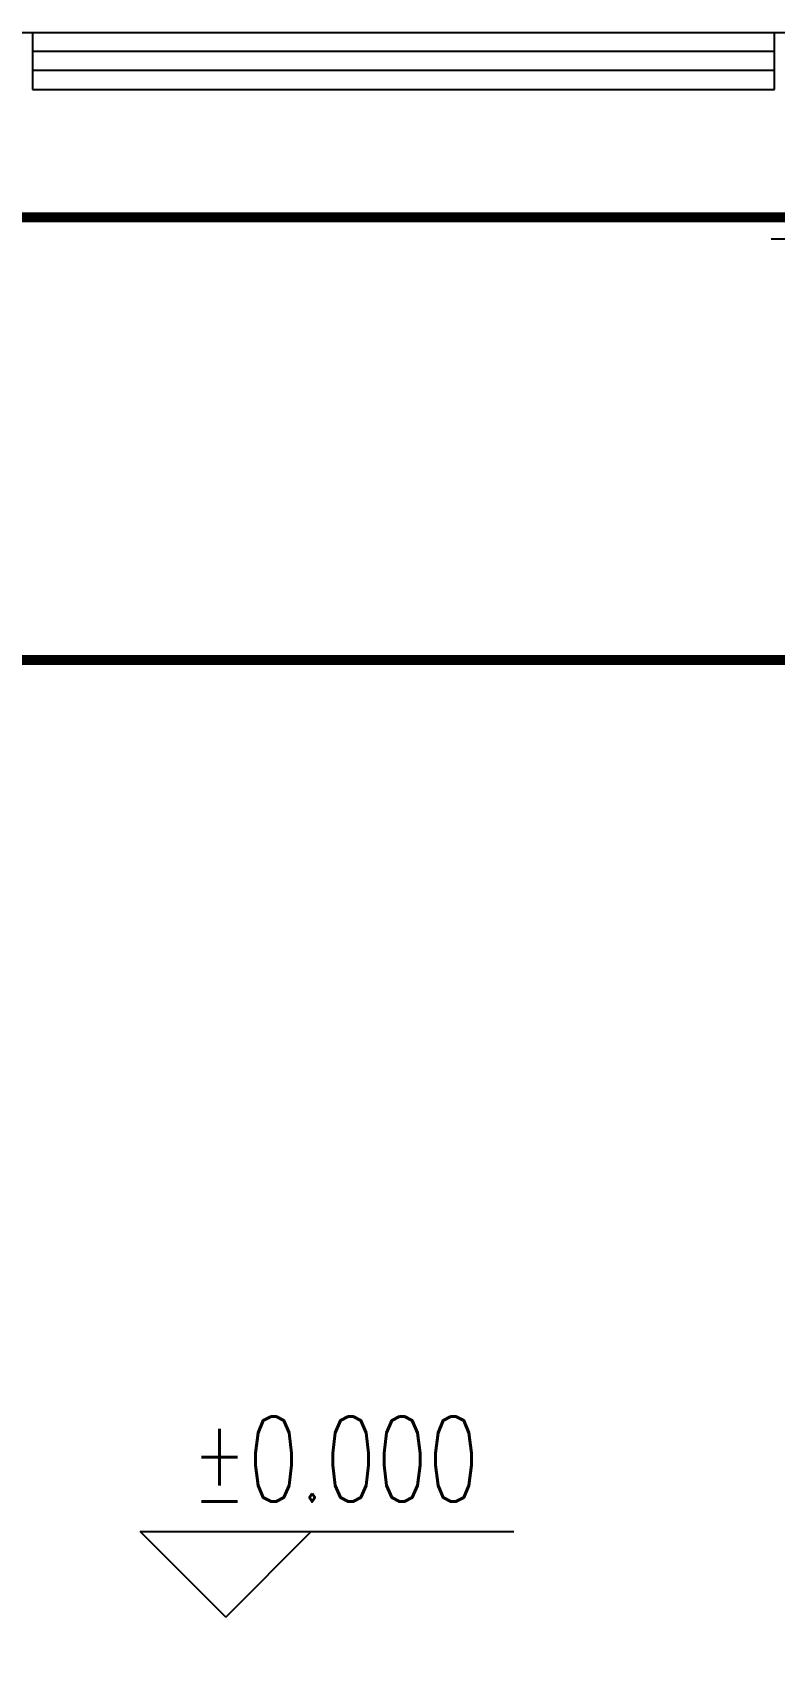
# Model space of a CAD drawing. Extents: x -6243262 to 3079315, y -2914302 to 172723.
# Drawn here: x -5831181 to -5828581, y -668919 to -663237 of the extents above; entities that cross this region are included whole.
import ezdxf

# ---------------------------------------------------------------- set-up
doc = ezdxf.new("R2010")
doc.units = 0
doc.header["$LTSCALE"] = 1000
for name, color, linetype in [('DIM_ELEV', 3, 'Continuous'), ('EQUIP-插座', 3, 'Continuous'), ('EQUIP-照明', 3, 'Continuous'), ('WINDOW', 4, 'Continuous'), ('WIRE-插座', 5, 'Continuous'), ('WIRE-照明', 1, 'Continuous')]:
    doc.layers.add(name, color=color, linetype=linetype)
doc.styles.add('_TCH_DIM', font='SIMPLEX', dxfattribs={"bigfont": 'GBCBIG'})
doc.styles.get("Standard").update_dxf_attribs({"font": 'gbenor.shx', "bigfont": 'gbcbig.shx'})

# ---------------------------------------------------------------- blocks, each defined once
blk = doc.blocks.new('$WINLIB2D$00000001')
at = {"color": 0}
for points in [[(-0.5, 0.5), (-0.5, -0.5)], [(-0.5, 0.5), (0.5, 0.5)], [(0.5, -0.5), (0.5, 0.5)], [(0.5, 0.1667), (-0.5, 0.1667)], [(0.5, -0.1667), (-0.5, -0.1667)], [(-0.5, -0.5), (0.5, -0.5)]]:
    blk.add_lwpolyline(points, dxfattribs=at)
blk = doc.blocks.new('45645')
at = {"color": 8}
blk.add_lwpolyline([(1294908.9, -1128913.4), (1335108.9, -1128913.4), (1335108.9, -1143113.4), (1319108.9, -1143113.4), (1319108.9, -1144613.4), (1315908.9, -1144613.4), (1315908.9, -1143113.4), (1298108.9, -1143113.4), (1298108.9, -1144613.4), (1294908.9, -1144613.4)], close=True, dxfattribs=at)
at = {"layer": 'DIM_ELEV', "color": 8}
for p, q in [((1304386, -1134467.2), (1304086, -1134167.2)), ((1304086, -1134167.2), (1305395.8, -1134167.2)), ((1304386, -1134467.2), (1304686, -1134167.2))]:
    blk.add_line(p, q, dxfattribs=at)
at = {"layer": 'WINDOW', "color": 8, "xscale": -2600, "yscale": -200, "zscale": -2600, "rotation": 180}
blk.add_blockref('$WINLIB2D$00000001', (1305008.9, -1129013.4), dxfattribs=at)
at = {"layer": 'DIM_ELEV', "color": 7, "style": '_TCH_DIM', "width": 0.705882}
blk.add_text('%%P0.000', height=297.5, dxfattribs=at).set_placement((1304265.8, -1134062.2))
blk = doc.blocks.new('$equip$00001240')
for p, q in [((-0.5, 1.05), (-0.7, 1.05)), ((-0.5, 1.05), (-0.5, 1)), ((0.5, 1.05), (0.7, 1.05)), ((0.5, 1.05), (0.5, 1)), ((-0.5, 1), (0.5, 1)), ((-0.5, 0.5), (0.5, 0.5)), ((0, 0.5), (0, 0))]:
    blk.add_line(p, q)
blk.add_arc((0, 1), 0.5, 180, 0)
for points in [[(0.433, 0.75), (-0.433, 0.75), (0.5, 1), (-0.5, 1)], [(0.25, 0.567), (-0.25, 0.567), (0.433, 0.75), (-0.433, 0.75)], [(0, 0.5), (0, 0.5), (0.25, 0.567), (-0.25, 0.567)]]:
    blk.add_solid(points)
at = {"layer": 'EQUIP-照明'}
for p in [(0, 1), (-0.5, 0.5), (0.5, 0.5), (0, 0)]:
    blk.add_point(p, dxfattribs=at)
at = {"layer": 'EQUIP-照明', "flags": 9}
blk.add_attdef('A', (0, 0), '', height=0.00002, dxfattribs=at)

msp = doc.modelspace()

# ---------------------------------------------------------------- linework, layer by layer
at = {"layer": 'WIRE-插座', "linetype": 'Continuous', "const_width": 35}
msp.add_lwpolyline([(-5834531.3, -663886.1), (-5828487.3, -663886.1)], dxfattribs=at)
at = {"layer": 'WIRE-照明', "linetype": 'Continuous', "const_width": 35}
msp.add_lwpolyline([(-5831481.3, -665437.5), (-5827281.3, -665437.5)], dxfattribs=at)

# ---------------------------------------------------------------- block references
at = {"color": 8}
msp.add_blockref('45645', (-7134890.2, 465675.9), dxfattribs=at)
at = {"layer": 'EQUIP-插座', "xscale": 500, "yscale": 500, "zscale": 500, "rotation": 180}
msp.add_blockref('$equip$00001240', (-5828242.6, -663437.5), dxfattribs=at)

doc.saveas('drawing.dxf')
